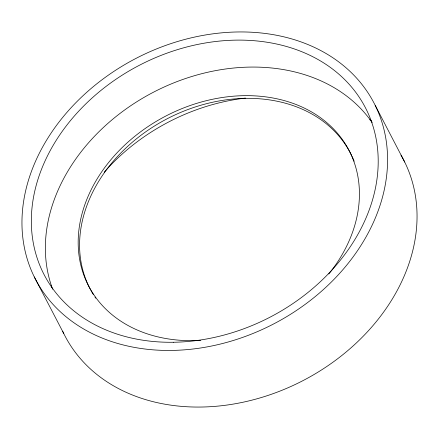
<?xml version="1.0" encoding="UTF-8"?>
<svg xmlns="http://www.w3.org/2000/svg" width="439" height="439" viewBox="0 0 439 439"><rect width="100%" height="100%" fill="white"/><g stroke="black" fill="none" stroke-linecap="round" stroke-linejoin="round"><path stroke-width="0.66" d="M375.23 105.437A190.833 149.556 -27.5 0 1 176.73 350.289A190.833 149.556 -27.5 0 1 62.333 117.855A190.833 149.556 -27.5 0 1 375.23 105.437L404.703 162.051M34.297 276.949L63.77 333.563M352.012 156.306A146.796 115.04 -27.5 0 1 354.152 161.217M95.724 298.152A146.796 115.04 -27.5 0 1 94.972 297.044M93.512 294.788A146.796 115.04 -27.5 0 1 91.136 290.75M90.813 290.168A146.796 115.04 -27.5 0 1 167.764 118.453A146.796 115.04 -27.5 0 1 351.727 155.702M52.631 289.197A181.044 141.885 -27.5 0 1 153.156 92.366A181.044 141.885 -27.5 0 1 372.179 122.596M104.186 172.209A181.044 141.885 -27.5 0 1 245.456 98.078M401.01 155.148A190.833 149.556 -27.5 0 1 303.25 380.487A190.833 149.556 -27.5 0 1 62.64 331.204M51.659 287.221A190.833 149.556 -27.5 0 1 51.588 285.877M369.709 119.66A190.833 149.556 -27.5 0 1 371.833 121.329M197.314 340.527A146.796 115.04 -27.5 0 1 85.594 202.593A146.796 115.04 -27.5 0 1 286.129 101.129A146.796 115.04 -27.5 0 1 328.833 273.985M200.628 340.362A146.796 115.04 -27.5 0 1 198.637 340.472M173.597 342.255A181.044 141.885 -27.5 0 0 368.107 113.267A181.044 141.885 -27.5 0 0 72.589 118.058A181.044 141.885 -27.5 0 0 173.597 342.255"/></g></svg>
